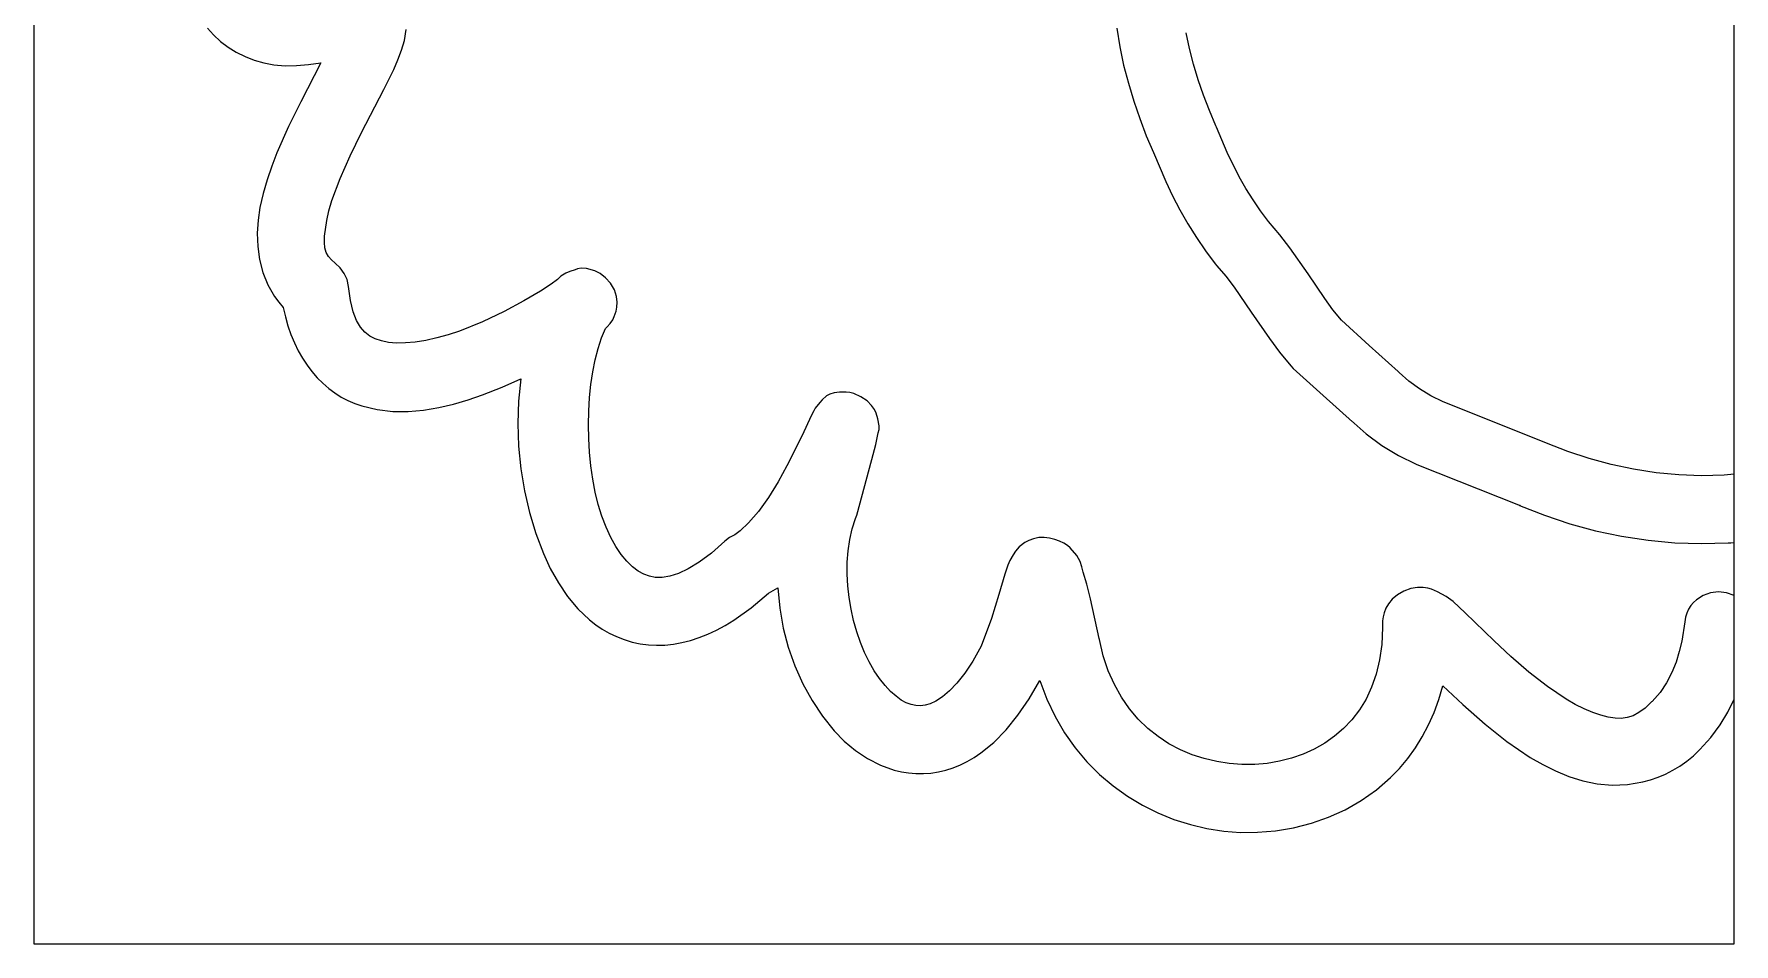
# Model space of a CAD drawing. Extents: x 1 to 501, y 1 to 4998.
# Drawn here: x 1 to 501, y 1 to 269 of the extents above; entities that cross this region are included whole.
import ezdxf

# ---------------------------------------------------------------- set-up
doc = ezdxf.new("R2010")
doc.units = 0

msp = doc.modelspace()

# ---------------------------------------------------------------- linework, layer by layer
at = {"layer": 'decoupage'}
for p, q in [((1.007, 0.984), (1.007, 537.091)), ((501.007, 537.091), (501.007, 0.984)), ((51.989, 270.483), (53.830645, 268.440764)), ((109.933, 266.774875), (110.433, 270.009)), ((319.440184, 270.444186), (320.347594, 264.972297)), ((53.830645, 268.440764), (55.876969, 266.564547)), ((55.876969, 266.564547), (58.110934, 264.870463)), ((109.085, 263.942), (109.933, 266.774875)), ((340.879164, 264.418475), (339.907063, 269.032328)), ((58.110934, 264.870463), (60.5155, 263.374625)), ((60.5155, 263.374625), (63.073629, 262.093146)), ((63.073629, 262.093146), (65.768281, 261.042141)), ((65.768281, 261.042141), (68.582418, 260.237721)), ((68.582418, 260.237721), (71.499, 259.696)), ((85.358, 260.29), (79.446, 248.776)), ((81.763219, 259.723562), (85.358, 260.29)), ((106.811375, 258.305078), (108.036688, 261.151354)), ((108.036688, 261.151354), (109.085, 263.942)), ((320.347594, 264.972297), (321.497395, 259.574166)), ((342.0585, 259.823875), (340.879164, 264.418475)), ((71.499, 259.696), (74.832781, 259.406313)), ((74.832781, 259.406313), (78.2545, 259.42225)), ((78.2545, 259.42225), (81.763219, 259.723562)), ((103.94, 252.421125), (106.811375, 258.305078)), ((321.497395, 259.574166), (322.87175, 254.253625)), ((343.432461, 255.253979), (342.0585, 259.823875)), ((344.988438, 250.714234), (343.432461, 255.253979)), ((97.286, 239.716), (103.94, 252.421125)), ((322.87175, 254.253625), (324.452824, 249.014506)), ((346.71382, 246.210092), (344.988438, 250.714234)), ((79.446, 248.776), (75.843453, 241.470719)), ((324.452824, 249.014506), (326.222781, 243.860641)), ((348.596, 241.747), (346.71382, 246.210092)), ((75.843453, 241.470719), (72.445375, 233.8)), ((326.222781, 243.860641), (328.163785, 238.795861)), ((348.774, 241.321), (348.596, 241.747)), ((351.914734, 233.867047), (348.774, 241.321)), ((93.974391, 232.926156), (97.286, 239.716)), ((328.163785, 238.795861), (330.258, 233.824)), ((72.445375, 233.8), (70.917025, 229.852035)), ((91.017625, 226.1725), (93.974391, 232.926156)), ((330.258, 233.824), (333.865563, 225.300078)), ((355.497125, 226.707375), (351.914734, 233.867047)), ((69.552609, 225.842031), (68.389732, 221.779762)), ((70.917025, 229.852035), (69.552609, 225.842031)), ((88.652047, 219.736844), (91.017625, 226.1725)), ((333.865563, 225.300078), (335.884336, 221.097982)), ((357.462936, 223.259545), (355.497125, 226.707375)), ((68.389732, 221.779762), (67.466, 217.675)), ((335.884336, 221.097982), (338.057, 216.950625)), ((359.549953, 219.911266), (357.462936, 223.259545)), ((67.466, 217.675), (66.9135, 213.945053)), ((87.114, 213.901), (87.764811, 216.726332)), ((87.764811, 216.726332), (88.652047, 219.736844)), ((338.057, 216.950625), (340.391477, 212.869127)), ((361.761775, 216.671197), (359.549953, 219.911266)), ((364.102, 213.548), (361.761775, 216.671197)), ((66.9135, 213.945053), (66.685375, 210.102359)), ((66.685375, 210.102359), (66.820812, 206.211268)), ((86.447109, 209.225766), (87.114, 213.901)), ((340.391477, 212.869127), (342.895688, 208.864609)), ((367.401152, 209.68659), (364.102, 213.548)), ((66.820812, 206.211268), (67.359, 202.336125)), ((86.412018, 207.390748), (86.447109, 209.225766)), ((86.588625, 205.826375), (86.412018, 207.390748)), ((86.986529, 204.48433), (86.588625, 205.826375)), ((342.895688, 208.864609), (345.577555, 204.948193)), ((370.406656, 205.802094), (367.401152, 209.68659)), ((375.7695, 198.14075), (370.406656, 205.802094)), ((67.359, 202.336125), (68.339125, 198.541279)), ((87.615328, 203.316297), (86.986529, 204.48433)), ((88.484619, 202.273959), (87.615328, 203.316297)), ((89.604, 201.309), (88.484619, 202.273959)), ((91.091719, 199.927109), (89.604, 201.309)), ((345.577555, 204.948193), (348.445, 201.131)), ((348.445, 201.131), (348.938, 200.553)), ((348.938, 200.553), (351.522518, 197.51599)), ((68.339125, 198.541279), (69.800375, 194.891078)), ((92.25975, 198.290875), (91.091719, 199.927109)), ((93.077156, 196.454203), (92.25975, 198.290875)), ((93.513, 194.471), (93.077156, 196.454203)), ((153.129625, 195.142125), (149.964, 193.091)), ((155.003, 196.462), (153.129625, 195.142125)), ((155.979, 197.485), (155.003, 196.462)), ((157.433, 198.335), (155.979, 197.485)), ((158.624, 198.895), (157.433, 198.335)), ((160.147, 199.38), (158.624, 198.895)), ((160.857078, 199.606031), (160.147, 199.38)), ((161.904375, 199.809), (160.857078, 199.606031)), ((163.518484, 199.710469), (161.904375, 199.809)), ((165.929, 199.032), (163.518484, 199.710469)), ((167.486313, 198.247172), (165.929, 199.032)), ((169.122, 197.006625), (167.486313, 198.247172)), ((170.608438, 195.390516), (169.122, 197.006625)), ((171.718, 193.479), (170.608438, 195.390516)), ((351.522518, 197.51599), (354.020703, 194.203109)), ((380.656094, 190.917781), (375.7695, 198.14075)), ((69.800375, 194.891078), (71.781937, 191.449869)), ((71.781937, 191.449869), (72.980082, 189.827745)), ((94.126971, 190.335932), (93.513, 194.471)), ((94.914016, 187.023766), (94.126971, 190.335932)), ((145.095156, 190.206641), (139.3055, 187.095875)), ((149.964, 193.091), (145.095156, 190.206641)), ((172.312281, 191.540203), (171.718, 193.479)), ((172.49725, 189.818625), (172.312281, 191.540203)), ((354.020703, 194.203109), (359.004875, 186.933625)), ((383.066285, 187.581254), (380.656094, 190.917781)), ((72.980082, 189.827745), (74.323, 188.282)), ((74.323, 188.282), (74.939092, 185.504689)), ((74.939092, 185.504689), (75.692279, 182.838525)), ((95.872459, 184.427686), (94.914016, 187.023766)), ((139.3055, 187.095875), (132.896344, 184.044172)), ((171.217125, 184.5965), (171.692891, 185.602656)), ((171.692891, 185.602656), (172.186, 187.206)), ((172.186, 187.206), (172.409594, 188.358984)), ((172.409594, 188.358984), (172.49725, 189.818625)), ((359.004875, 186.933625), (364.384109, 179.112328)), ((385.532, 184.487), (383.066285, 187.581254)), ((75.692279, 182.838525), (76.576808, 180.287291)), ((76.576808, 180.287291), (77.586922, 177.854766)), ((97.000625, 182.440875), (95.872459, 184.427686)), ((98.296838, 180.956518), (97.000625, 182.440875)), ((99.759422, 179.867797), (98.296838, 180.956518)), ((122.787965, 180.217131), (119.461094, 179.302047)), ((126.169, 181.337), (122.787965, 180.217131)), ((132.896344, 184.044172), (126.169, 181.337)), ((167.956446, 179.302947), (169.122, 182.116)), ((169.122, 182.116), (169.59475, 182.54875)), ((169.59475, 182.54875), (170.444, 183.565)), ((170.444, 183.565), (171.217125, 184.5965)), ((393.72125, 177.056625), (385.532, 184.487)), ((77.586922, 177.854766), (78.716866, 175.544731)), ((78.716866, 175.544731), (79.960885, 173.360967)), ((101.386701, 179.067896), (99.759422, 179.867797)), ((103.177, 178.45), (101.386701, 179.067896)), ((105.226504, 178.009635), (103.177, 178.45)), ((107.602281, 177.810266), (105.226504, 178.009635)), ((110.25898, 177.845857), (107.602281, 177.810266)), ((113.15125, 178.110375), (110.25898, 177.845857)), ((116.233738, 178.597783), (113.15125, 178.110375)), ((119.461094, 179.302047), (116.233738, 178.597783)), ((166.07777, 172.868834), (166.941271, 176.208469)), ((166.941271, 176.208469), (167.956446, 179.302947)), ((364.384109, 179.112328), (367.376123, 175.109682)), ((367.376123, 175.109682), (370.652, 171.107)), ((402.215, 169.456), (393.72125, 177.056625)), ((79.960885, 173.360967), (81.313223, 171.307255)), ((81.313223, 171.307255), (82.768125, 169.387375)), ((165.367234, 169.320312), (166.07777, 172.868834)), ((370.652, 171.107), (371.381, 170.348)), ((371.381, 170.348), (380.1825, 162.345875)), ((82.768125, 169.387375), (84.319836, 167.605109)), ((84.319836, 167.605109), (85.9626, 165.964236)), ((85.9626, 165.964236), (87.690661, 164.468539)), ((138.687125, 164.7895), (144.153, 167.253)), ((144.153, 167.253), (143.511439, 160.709896)), ((164.410236, 161.741687), (164.810959, 165.599174)), ((164.810959, 165.599174), (165.367234, 169.320312)), ((402.555, 169.133), (402.215, 169.456)), ((405.391094, 166.584234), (402.555, 169.133)), ((408.50675, 164.294125), (405.391094, 166.584234)), ((87.690661, 164.468539), (89.498266, 163.121797)), ((89.498266, 163.121797), (91.379657, 161.927791)), ((91.379657, 161.927791), (93.32908, 160.890303)), ((93.32908, 160.890303), (95.34078, 160.013112)), ((95.34078, 160.013112), (97.409, 159.3)), ((124.419266, 159.825516), (128.725072, 161.088924)), ((128.725072, 161.088924), (132.928, 162.518)), ((132.928, 162.518), (138.687125, 164.7895)), ((143.511439, 160.709896), (143.308266, 154.089109)), ((164.166361, 157.784123), (164.410236, 161.741687)), ((232.106, 160.278), (230.73575, 158.63975)), ((232.8265, 161.141656), (232.106, 160.278)), ((234.0915, 162.235), (232.8265, 161.141656)), ((235.054984, 162.731809), (234.0915, 162.235)), ((236.30675, 163.122844), (235.054984, 162.731809)), ((237.897516, 163.353707), (236.30675, 163.122844)), ((239.878, 163.37), (237.897516, 163.353707)), ((240.982746, 163.231857), (239.878, 163.37)), ((242.088219, 162.943422), (240.982746, 163.231857)), ((244.20225, 162.014625), (242.088219, 162.943422)), ((246.021906, 160.781516), (244.20225, 162.014625)), ((247.349, 159.442), (246.021906, 160.781516)), ((380.1825, 162.345875), (388.789, 154.658)), ((411.863531, 162.275703), (408.50675, 164.294125)), ((415.423, 160.542), (411.863531, 162.275703)), ((445.673, 148.467), (415.423, 160.542)), ((97.409, 159.3), (101.962693, 158.228436)), ((101.962693, 158.228436), (106.519047, 157.705672)), ((106.519047, 157.705672), (111.060471, 157.667854)), ((111.060471, 157.667854), (115.569375, 158.051125)), ((115.569375, 158.051125), (120.02817, 158.791631)), ((120.02817, 158.791631), (124.419266, 159.825516)), ((164.080625, 153.76275), (164.166361, 157.784123)), ((229.683, 156.614), (226.792, 150.425)), ((230.333, 157.858), (229.683, 156.614)), ((230.73575, 158.63975), (230.333, 157.858)), ((248.177609, 158.205141), (247.349, 159.442)), ((248.697125, 157.143125), (248.177609, 158.205141)), ((249.179, 155.514), (248.697125, 157.143125)), ((249.540172, 153.484359), (249.179, 155.514)), ((143.308266, 154.089109), (143.534865, 147.446549)), ((164.154323, 149.713838), (164.080625, 153.76275)), ((226.792, 150.425), (222.4735, 141.6675)), ((248.592125, 148), (249.29, 151.428)), ((249.29, 151.428), (249.562625, 152.388375)), ((249.562625, 152.388375), (249.540172, 153.484359)), ((388.789, 154.658), (388.451, 154.98)), ((388.451, 154.98), (392.796172, 151.069391)), ((392.796172, 151.069391), (397.457375, 147.640375)), ((143.534865, 147.446549), (144.182625, 140.838125)), ((164.388748, 145.673656), (164.154323, 149.713838)), ((164.785194, 141.678475), (164.388748, 145.673656)), ((247.415, 143.579), (248.592125, 148)), ((397.457375, 147.640375), (402.378641, 144.684422)), ((445.86, 148.387), (445.673, 148.467)), ((452.086764, 145.91084), (445.86, 148.387)), ((458.445797, 143.791469), (452.086764, 145.91084)), ((144.182625, 140.838125), (145.242932, 134.319748)), ((165.344953, 137.764562), (164.785194, 141.678475)), ((222.4735, 141.6675), (219.878875, 136.928656)), ((243.015, 127.194), (247.415, 143.579)), ((402.378641, 144.684422), (407.504, 142.193)), ((407.504, 142.193), (407.699, 142.113)), ((407.699, 142.113), (438.145, 129.959)), ((464.914213, 142.035426), (458.445797, 143.791469)), ((471.469125, 140.64925), (464.914213, 142.035426)), ((478.087646, 139.63948), (471.469125, 140.64925)), ((166.06932, 133.968189), (165.344953, 137.764562)), ((219.878875, 136.928656), (217.081, 132.325)), ((484.746891, 139.012656), (478.087646, 139.63948)), ((491.423971, 138.775316), (484.746891, 139.012656)), ((498.096, 138.934), (491.423971, 138.775316)), ((501.008, 139.201), (498.096, 138.934)), ((501.008, 119.134), (501.008, 139.201)), ((145.242932, 134.319748), (146.707172, 127.947328)), ((166.959588, 130.325625), (166.06932, 133.968189)), ((168.01705, 126.873139), (166.959588, 130.325625)), ((217.081, 132.325), (214.107625, 128.204078)), ((438.145, 129.959), (437.957, 130.039)), ((437.957, 130.039), (445.253008, 127.136307)), ((146.707172, 127.947328), (148.566732, 121.776775)), ((169.243, 123.647), (168.01705, 126.873139)), ((214.107625, 128.204078), (211.19725, 124.865875)), ((241.661586, 123.125628), (242.673, 126.149)), ((242.673, 126.149), (243.015, 127.194)), ((445.253008, 127.136307), (452.701687, 124.651891)), ((148.566732, 121.776775), (150.813, 115.864)), ((170.663496, 120.589484), (169.243, 123.647)), ((172.171719, 117.897125), (170.663496, 120.589484)), ((205.559, 120.556875), (204.192, 119.483)), ((207.091, 121.378), (205.559, 120.556875)), ((208.73125, 122.520484), (207.091, 121.378)), ((211.19725, 124.865875), (208.73125, 122.520484)), ((240.916141, 119.953586), (241.661586, 123.125628)), ((294.956, 120.239), (293.578537, 119.710805)), ((296.503385, 120.570254), (294.956, 120.239)), ((298.097703, 120.615594), (296.503385, 120.570254)), ((299.687451, 120.422762), (298.097703, 120.615594)), ((301.221125, 120.0395), (299.687451, 120.422762)), ((302.647221, 119.513551), (301.221125, 120.0395)), ((452.701687, 124.651891), (460.280023, 122.593873)), ((460.280023, 122.593873), (467.965, 120.970375)), ((467.965, 120.970375), (475.733602, 119.789518)), ((150.813, 115.864), (152.859947, 111.452652)), ((173.74852, 115.565703), (172.171719, 117.897125)), ((175.37475, 113.591), (173.74852, 115.565703)), ((200.239316, 116.017186), (196.662406, 113.340172)), ((204.192, 119.483), (200.239316, 116.017186)), ((240.172438, 113.285437), (240.423984, 116.66336)), ((240.423984, 116.66336), (240.916141, 119.953586)), ((288.995, 115.495), (288.033828, 113.814891)), ((289.693391, 116.576), (288.995, 115.495)), ((290.763875, 117.84225), (289.693391, 116.576)), ((292.440172, 119.120875), (290.763875, 117.84225)), ((293.578537, 119.710805), (292.440172, 119.120875)), ((303.914234, 118.892656), (302.647221, 119.513551)), ((304.970662, 118.224559), (303.914234, 118.892656)), ((305.765, 117.557), (304.970662, 118.224559)), ((307.722688, 115.279578), (305.765, 117.557)), ((308.7215, 113.495375), (307.722688, 115.279578)), ((475.733602, 119.789518), (483.562812, 119.059422)), ((483.562812, 119.059422), (491.429617, 118.788209)), ((491.429617, 118.788209), (499.311, 118.984)), ((499.311, 118.984), (500.098, 119.054)), ((500.098, 119.054), (501.008, 119.134)), ((152.859947, 111.452652), (155.223641, 107.226531)), ((177.031262, 111.968797), (175.37475, 113.591)), ((178.698906, 110.694875), (177.031262, 111.968797)), ((180.358535, 109.765016), (178.698906, 110.694875)), ((190.55725, 110.019125), (187.989676, 109.208381)), ((193.441605, 111.368604), (190.55725, 110.019125)), ((196.662406, 113.340172), (193.441605, 111.368604)), ((240.14882, 109.850304), (240.172438, 113.285437)), ((287.411375, 112.405625), (286.583, 109.839)), ((288.033828, 113.814891), (287.411375, 112.405625)), ((309.201313, 111.962234), (308.7215, 113.495375)), ((309.602, 110.438), (309.201313, 111.962234)), ((310.621531, 106.898578), (309.602, 110.438)), ((155.223641, 107.226531), (157.919607, 103.25827)), ((181.991, 109.175), (180.358535, 109.765016)), ((183.726215, 108.869674), (181.991, 109.175)), ((185.719219, 108.853016), (183.726215, 108.869674)), ((187.989676, 109.208381), (185.719219, 108.853016)), ((217.061, 104.2), (219.762, 105.749)), ((219.762, 105.749), (220.328176, 99.799672)), ((240.340453, 106.388445), (240.14882, 109.850304)), ((240.734656, 102.930349), (240.340453, 106.388445)), ((286.583, 109.839), (284.81, 103.862)), ((311.69825, 102.567625), (310.621531, 106.898578)), ((405.95675, 105.540375), (403.937094, 104.849141)), ((407.898031, 105.851922), (405.95675, 105.540375)), ((409.586, 105.848), (407.898031, 105.851922)), ((410.9535, 105.6485), (409.586, 105.848)), ((412.0825, 105.35525), (410.9535, 105.6485)), ((413.82, 104.645), (412.0825, 105.35525)), ((157.919607, 103.25827), (160.963375, 99.6205)), ((211.952457, 99.878494), (217.061, 104.2)), ((241.31875, 99.5065), (240.734656, 102.930349)), ((284.81, 103.862), (282.601375, 96.74425)), ((314.327, 90.852), (311.69825, 102.567625)), ((399.392109, 101.073016), (398.598096, 99.754193)), ((400.512725, 102.400861), (399.392109, 101.073016)), ((402.014, 103.714), (400.512725, 102.400861)), ((403.937094, 104.849141), (402.014, 103.714)), ((416.396953, 103.215234), (413.82, 104.645)), ((418.385625, 101.743375), (416.396953, 103.215234)), ((421.893, 98.469), (418.385625, 101.743375)), ((488.322219, 100.538656), (487.668826, 99.504259)), ((489.087303, 101.461643), (488.322219, 100.538656)), ((489.950559, 102.27048), (489.087303, 101.461643)), ((491.9175, 103.53475), (489.950559, 102.27048)), ((494.114879, 104.309551), (491.9175, 103.53475)), ((496.434531, 104.572969), (494.114879, 104.309551)), ((498.768293, 104.30309), (496.434531, 104.572969)), ((501.008, 103.478), (498.768293, 104.30309)), ((501.008, 73.057), (501.008, 103.478)), ((160.963375, 99.6205), (164.370471, 96.385855)), ((164.370471, 96.385855), (166.215119, 94.942403)), ((204.263649, 94.696764), (206.826406, 96.248078)), ((206.826406, 96.248078), (211.952457, 99.878494)), ((220.328176, 99.799672), (221.370719, 93.959937)), ((242.080055, 96.147386), (241.31875, 99.5065)), ((243.005891, 92.883492), (242.080055, 96.147386)), ((282.601375, 96.74425), (279.63, 88.581)), ((397.635078, 96.089172), (397.635, 94.126)), ((397.773639, 97.238541), (397.635078, 96.089172)), ((398.076625, 98.468125), (397.773639, 97.238541)), ((398.598096, 99.754193), (398.076625, 98.468125)), ((430.504625, 90.184375), (421.893, 98.469)), ((486.514, 95.76), (485.639938, 90.102609)), ((486.751196, 97.112192), (486.514, 95.76)), ((487.140645, 98.361191), (486.751196, 97.112192)), ((487.668826, 99.504259), (487.140645, 98.361191)), ((166.215119, 94.942403), (168.156422, 93.626969)), ((168.156422, 93.626969), (170.196321, 92.448632)), ((170.196321, 92.448632), (172.336756, 91.416473)), ((172.336756, 91.416473), (174.579669, 90.539569)), ((174.579669, 90.539569), (176.927, 89.827)), ((191.561879, 89.654893), (194.078186, 90.294993)), ((194.078186, 90.294993), (196.60925, 91.121125)), ((196.60925, 91.121125), (199.152337, 92.131393)), ((199.152337, 92.131393), (201.704715, 93.323904)), ((201.704715, 93.323904), (204.263649, 94.696764)), ((221.370719, 93.959937), (222.866402, 88.274797)), ((244.083578, 89.745306), (243.005891, 92.883492)), ((314.387, 90.579), (314.327, 90.852)), ((315.508643, 85.816123), (314.387, 90.579)), ((397.635, 94.126), (397.406967, 89.135158)), ((435.416203, 85.585641), (430.504625, 90.184375)), ((485.639938, 90.102609), (484.921773, 87.046119)), ((176.927, 89.827), (179.297365, 89.311141)), ((179.297365, 89.311141), (181.698887, 88.992678)), ((181.698887, 88.992678), (184.128833, 88.869715)), ((184.128833, 88.869715), (186.584469, 88.940359)), ((186.584469, 88.940359), (189.063062, 89.202717)), ((189.063062, 89.202717), (191.561879, 89.654893)), ((222.866402, 88.274797), (224.792, 82.78925)), ((245.300438, 86.763312), (244.083578, 89.745306)), ((246.643789, 83.967999), (245.300438, 86.763312)), ((279.63, 88.581), (277.148254, 84.247998)), ((316.974176, 81.403107), (315.508643, 85.816123)), ((397.406967, 89.135158), (396.778984, 84.548203)), ((440.65, 81.005), (435.416203, 85.585641)), ((484.921773, 87.046119), (483.963, 83.934375)), ((224.792, 82.78925), (227.124285, 77.548297)), ((248.100953, 81.389852), (246.643789, 83.967999)), ((249.65925, 79.059356), (248.100953, 81.389852)), ((274.737031, 80.657672), (272.421105, 77.748041)), ((277.148254, 84.247998), (274.737031, 80.657672)), ((318.759378, 77.335441), (316.974176, 81.403107)), ((395.778979, 80.345365), (394.434875, 76.506875)), ((396.778984, 84.548203), (395.778979, 80.345365)), ((446.116188, 76.730187), (440.65, 81.005)), ((482.723727, 80.839834), (481.164063, 77.834953)), ((483.963, 83.934375), (482.723727, 80.839834)), ((227.124285, 77.548297), (229.840031, 72.596937)), ((251.306, 77.007), (249.65925, 79.059356)), ((252.95624, 75.271893), (251.306, 77.007)), ((254.540047, 73.861828), (252.95624, 75.271893)), ((270.22525, 75.457125), (268.174238, 73.722943)), ((272.421105, 77.748041), (270.22525, 75.457125)), ((293.728574, 73.143992), (296.886, 78.565)), ((296.886, 78.565), (298.904708, 73.071322)), ((320.840031, 73.608609), (318.759378, 77.335441)), ((394.434875, 76.506875), (392.7746, 73.012963)), ((414.223436, 72.934791), (415.401, 76.936)), ((415.401, 76.936), (421.214625, 71.45075)), ((451.61575, 73.0385), (446.116188, 76.730187)), ((481.164063, 77.834953), (479.244117, 74.992189)), ((229.840031, 72.596937), (232.916012, 67.980172)), ((256.066174, 72.759193), (254.540047, 73.861828)), ((257.543375, 71.946375), (256.066174, 72.759193)), ((258.980404, 71.40576), (257.543375, 71.946375)), ((260.386016, 71.119734), (258.980404, 71.40576)), ((261.768963, 71.070686), (260.386016, 71.119734)), ((263.138, 71.241), (261.768963, 71.070686)), ((264.60584, 71.676861), (263.138, 71.241)), ((266.292844, 72.483516), (264.60584, 71.676861)), ((268.174238, 73.722943), (266.292844, 72.483516)), ((290.411281, 68.280937), (293.728574, 73.143992)), ((298.904708, 73.071322), (301.324371, 67.923641)), ((323.191915, 70.2181), (320.840031, 73.608609)), ((325.790809, 67.1594), (323.191915, 70.2181)), ((392.7746, 73.012963), (390.826078, 69.843859)), ((412.814672, 69.099016), (414.223436, 72.934791)), ((421.214625, 71.45075), (427.815, 65.661)), ((454.308438, 71.481289), (451.61575, 73.0385)), ((456.925938, 70.153812), (454.308438, 71.481289)), ((459.440406, 69.084055), (456.925938, 70.153812)), ((474.841936, 70.412783), (473.059234, 69.077516)), ((476.736, 72.196), (474.841936, 70.412783)), ((476.924, 72.384), (476.736, 72.196)), ((479.244117, 74.992189), (476.924, 72.384)), ((499.158703, 69.242656), (501.008, 73.057)), ((232.916012, 67.980172), (236.329, 63.743)), ((286.932598, 63.990414), (290.411281, 68.280937)), ((301.324371, 67.923641), (304.115606, 63.12492)), ((328.612494, 64.427996), (325.790809, 67.1594)), ((388.617236, 66.979795), (386.176, 64.401)), ((390.826078, 69.843859), (388.617236, 66.979795)), ((409.339125, 61.952875), (411.183604, 65.435951)), ((411.183604, 65.435951), (412.814672, 69.099016)), ((427.815, 65.661), (434.209609, 60.591469)), ((461.824, 68.3), (459.440406, 69.084055)), ((464.017643, 67.762389), (461.824, 68.3)), ((466.014328, 67.439922), (464.017643, 67.762389)), ((467.865443, 67.3714), (466.014328, 67.439922)), ((469.622375, 67.595625), (467.865443, 67.3714)), ((471.33651, 68.151396), (469.622375, 67.595625)), ((473.059234, 69.077516), (471.33651, 68.151396)), ((494.221859, 61.742594), (496.924375, 65.4525)), ((496.924375, 65.4525), (499.158703, 69.242656)), ((236.329, 63.743), (239.316645, 60.686535)), ((239.316645, 60.686535), (242.615094, 57.930656)), ((279.484965, 57.185273), (283.291, 60.287)), ((283.291, 60.287), (286.932598, 63.990414)), ((304.115606, 63.12492), (307.249031, 58.678125)), ((331.63275, 62.019375), (328.612494, 64.427996)), ((334.827358, 59.929023), (331.63275, 62.019375)), ((380.624359, 60.058406), (377.542908, 58.300934)), ((383.510037, 62.093238), (380.624359, 60.058406)), ((386.176, 64.401), (383.510037, 62.093238)), ((407.290131, 58.657064), (409.339125, 61.952875)), ((434.209609, 60.591469), (437.591971, 58.176762)), ((490.968, 58.169), (494.221859, 61.742594)), ((242.615094, 57.930656), (246.190996, 55.545512)), ((246.190996, 55.545512), (250.011, 53.60125)), ((275.512969, 54.699812), (277.519807, 55.864599)), ((277.519807, 55.864599), (279.484965, 57.185273)), ((307.249031, 58.678125), (310.695265, 54.586221)), ((338.172098, 58.152428), (334.827358, 59.929023)), ((341.64275, 56.685075), (338.172098, 58.152428)), ((345.215094, 55.522453), (341.64275, 56.685075)), ((348.864911, 54.660048), (345.215094, 55.522453)), ((370.888451, 55.635785), (367.363328, 54.736969)), ((374.289625, 56.82525), (370.888451, 55.635785)), ((377.542908, 58.300934), (374.289625, 56.82525)), ((402.614174, 52.65635), (405.045516, 55.555797)), ((405.045516, 55.555797), (407.290131, 58.657064)), ((437.591971, 58.176762), (441.103625, 55.899)), ((441.103625, 55.899), (444.749014, 53.800863)), ((487.121973, 54.775937), (489.084512, 56.382387)), ((489.084512, 56.382387), (490.968, 58.169)), ((250.011, 53.60125), (254.041754, 52.16802)), ((254.041754, 52.16802), (256.12574, 51.664962)), ((256.12574, 51.664962), (258.249906, 51.315969)), ((258.249906, 51.315969), (260.410084, 51.129807)), ((260.410084, 51.129807), (262.602105, 51.115246)), ((262.602105, 51.115246), (264.8218, 51.281054)), ((264.8218, 51.281054), (267.065, 51.636)), ((267.065, 51.636), (269.240465, 52.159009)), ((269.240465, 52.159009), (271.373488, 52.845195)), ((271.373488, 52.845195), (273.464259, 53.692737)), ((273.464259, 53.692737), (275.512969, 54.699812)), ((310.695265, 54.586221), (314.424926, 50.852172)), ((314.424926, 50.852172), (318.408631, 47.478943)), ((352.56798, 54.093346), (348.864911, 54.660048)), ((356.300083, 53.817834), (352.56798, 54.093346)), ((360.037, 53.829), (356.300083, 53.817834)), ((363.738197, 54.13323), (360.037, 53.829)), ((367.363328, 54.736969), (363.738197, 54.13323)), ((400.005, 49.966), (402.614174, 52.65635)), ((444.749014, 53.800863), (448.532578, 51.925031)), ((448.532578, 51.925031), (452.45876, 50.314184)), ((452.45876, 50.314184), (456.532, 49.011)), ((476.447625, 49.30916), (478.666512, 50.0735)), ((478.666512, 50.0735), (480.852651, 50.998434)), ((480.852651, 50.998434), (482.996781, 52.087875)), ((482.996781, 52.087875), (485.089642, 53.345738)), ((485.089642, 53.345738), (487.121973, 54.775937)), ((318.408631, 47.478943), (322.617, 44.4695)), ((391.382859, 43.200516), (395.835896, 46.351104)), ((395.835896, 46.351104), (400.005, 49.966)), ((456.532, 49.011), (460.776371, 48.126625)), ((460.776371, 48.126625), (465.186094, 47.759375)), ((465.186094, 47.759375), (469.687082, 47.940562)), ((469.687082, 47.940562), (474.20525, 48.7015)), ((474.20525, 48.7015), (476.447625, 49.30916)), ((322.617, 44.4695), (327.02065, 41.826807)), ((327.02065, 41.826807), (331.590199, 39.553828)), ((381.778125, 38.277875), (386.684174, 40.510639)), ((386.684174, 40.510639), (391.382859, 43.200516)), ((331.590199, 39.553828), (336.296266, 37.653529)), ((336.296266, 37.653529), (341.109469, 36.128875)), ((341.109469, 36.128875), (346.000425, 34.98283)), ((366.19865, 34.286287), (371.497078, 35.169297)), ((371.497078, 35.169297), (376.702998, 36.498627)), ((376.702998, 36.498627), (381.778125, 38.277875)), ((346.000425, 34.98283), (350.939754, 34.218359)), ((350.939754, 34.218359), (355.898073, 33.838428)), ((355.898073, 33.838428), (360.846, 33.846)), ((360.846, 33.846), (366.19865, 34.286287)), ((501.007, 0.984), (1.007, 0.984))]:
    msp.add_line(p, q, dxfattribs=at)

doc.saveas('drawing.dxf')
